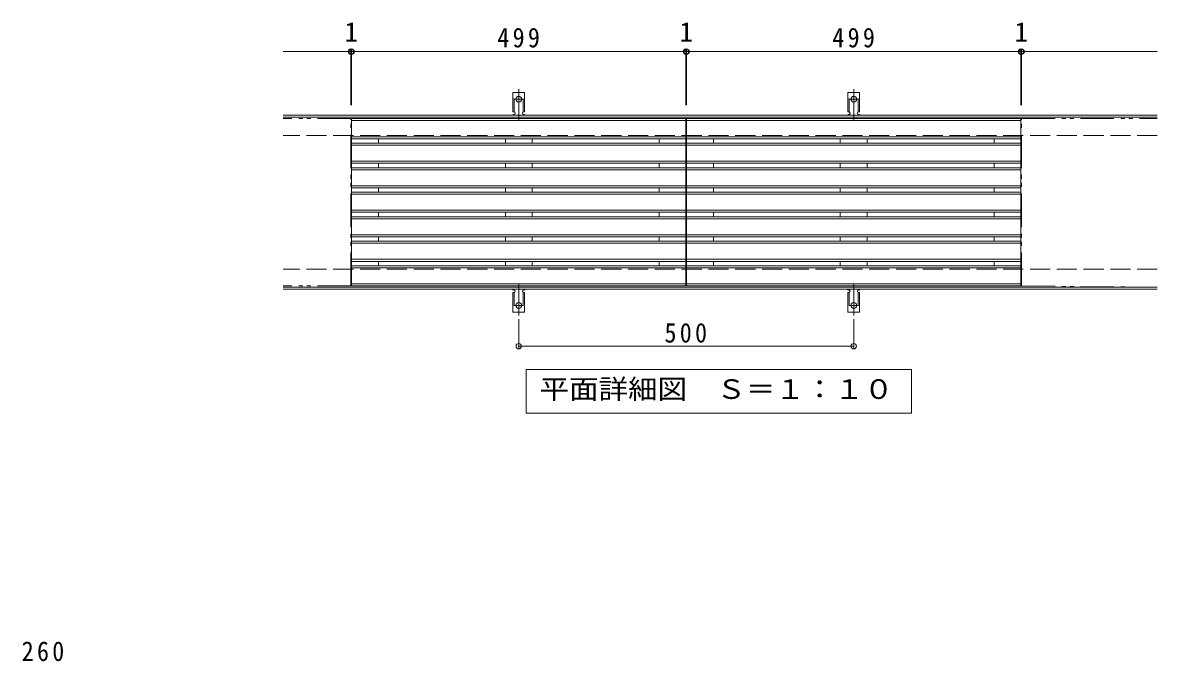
# Model space of a CAD drawing. Units: millimetres on the paper, enlarged 2 times, with parts at other scales. Extents: x -326 to 344, y -273 to 262.
# Drawn here: x -301.3 to 37.4, y 16.8 to 207.6 of the extents above; entities that cross this region are included whole.
import ezdxf
from ezdxf.enums import TextEntityAlignment as Align

# ---------------------------------------------------------------- set-up
doc = ezdxf.new("R2010")
doc.units = ezdxf.units.MM
doc.header["$LTSCALE"] = 2
doc.header["$PDMODE"] = 32
doc.header["$PDSIZE"] = 1.6
for name, pattern in [('CHAIN2', [12, 9, -1, 1, -1]), ('DASHED2', [3, 2, -1]), ('DASHED3', [4, 3, -1]), ('DOUBLE_CHAIN1', [8.8, 5, -1, 0.6, -0.6, 0.6, -1])]:
    doc.linetypes.add(name, pattern=pattern)
for name, color, linetype, lineweight in [('C-1', 2, 'Continuous', 9), ('C-3', 4, 'Continuous', 9), ('C-4', 7, 'Continuous', 9), ('C-5', 7, 'Continuous', 9), ('C-6', 6, 'Continuous', 5), ('C-A', 3, 'Continuous', 9), ('D-1', 2, 'Continuous', 9)]:
    doc.layers.add(name, color=color, linetype=linetype, lineweight=lineweight)
doc.styles.add('ＭＳ ゴシック', font='')
doc.styles.get('ＭＳ ゴシック').set_extended_font_data('MS Gothic')

msp = doc.modelspace()

# ---------------------------------------------------------------- linework, layer by layer
at = {"layer": 'C-1'}
for p, q in [((37.418, 179.934), (-223.582, 179.934)), ((37.418, 179.334), (-223.582, 179.334)), ((37.418, 128.534), (-223.582, 128.534)), ((37.418, 127.934), (-223.582, 127.934))]:
    msp.add_line(p, q, dxfattribs=at)
at = {"layer": 'C-1', "linetype": 'DASHED3'}
for p, q in [((37.418, 173.934), (-223.582, 173.934)), ((37.418, 133.934), (-223.582, 133.934))]:
    msp.add_line(p, q, dxfattribs=at)
at = {"layer": 'C-3', "linetype": 'DOUBLE_CHAIN1'}
for p, q in [((-203.314, 178.934), (-223.582, 178.934)), ((-203.314, 128.934), (-203.314, 178.934)), ((-203.314, 128.934), (-223.582, 128.934)), ((-3.114, 128.934), (37.418, 128.534))]:
    msp.add_line(p, q, dxfattribs=at)
at = {"layer": 'C-3'}
for p, q in [((-203.114, 128.934), (-203.114, 178.934)), ((-103.314, 178.934), (-203.114, 178.934)), ((-103.314, 178.334), (-203.114, 178.334)), ((-103.314, 128.934), (-103.314, 178.934)), ((-103.114, 178.334), (-3.314, 178.334)), ((-3.314, 128.934), (-3.314, 178.934)), ((-103.314, 173.534), (-203.114, 173.534)), ((-103.314, 172.934), (-203.114, 172.934)), ((-3.314, 173.534), (-103.114, 173.534)), ((-3.314, 172.934), (-103.114, 172.934)), ((-103.314, 171.574), (-203.114, 171.574)), ((-103.314, 170.974), (-203.114, 170.974)), ((-3.314, 171.574), (-103.114, 171.574)), ((-3.314, 170.974), (-103.114, 170.974)), ((-103.314, 166.174), (-203.114, 166.174)), ((-3.314, 166.174), (-103.114, 166.174)), ((-103.314, 165.574), (-203.114, 165.574)), ((-103.314, 164.254), (-203.114, 164.254)), ((-103.314, 163.654), (-203.114, 163.654)), ((-3.314, 165.574), (-103.114, 165.574)), ((-3.314, 164.254), (-103.114, 164.254)), ((-3.314, 163.654), (-103.114, 163.654)), ((-103.314, 158.854), (-203.114, 158.854)), ((-103.314, 158.254), (-203.114, 158.254)), ((-103.314, 156.934), (-203.114, 156.934)), ((-103.314, 156.334), (-203.114, 156.334)), ((-3.314, 158.854), (-103.114, 158.854)), ((-3.314, 158.254), (-103.114, 158.254)), ((-3.314, 156.934), (-103.114, 156.934)), ((-3.314, 156.334), (-103.114, 156.334)), ((-103.314, 151.534), (-203.114, 151.534)), ((-103.314, 150.934), (-203.114, 150.934)), ((-103.314, 149.614), (-203.114, 149.614)), ((-3.314, 151.534), (-103.114, 151.534)), ((-3.314, 150.934), (-103.114, 150.934)), ((-3.314, 149.614), (-103.114, 149.614)), ((-103.314, 149.014), (-203.114, 149.014)), ((-3.314, 149.014), (-103.114, 149.014)), ((-103.314, 144.214), (-203.114, 144.214)), ((-103.314, 143.614), (-203.114, 143.614)), ((-103.314, 142.294), (-203.114, 142.294)), ((-3.314, 144.214), (-103.114, 144.214)), ((-3.314, 143.614), (-103.114, 143.614)), ((-3.314, 142.294), (-103.114, 142.294)), ((-103.314, 141.694), (-203.114, 141.694)), ((-3.314, 141.694), (-103.114, 141.694)), ((-103.314, 136.894), (-203.114, 136.894)), ((-103.314, 136.294), (-203.114, 136.294)), ((-3.314, 136.894), (-103.114, 136.894)), ((-3.314, 136.294), (-103.114, 136.294)), ((-103.314, 134.934), (-203.114, 134.934)), ((-103.314, 134.334), (-203.114, 134.334)), ((-3.314, 134.934), (-103.114, 134.934)), ((-3.314, 134.334), (-103.114, 134.334)), ((-103.314, 129.534), (-203.114, 129.534)), ((-103.314, 128.934), (-203.114, 128.934)), ((-3.314, 129.534), (-103.114, 129.534)), ((-3.314, 128.934), (-103.114, 128.934))]:
    msp.add_line(p, q, dxfattribs=at)
msp.add_lwpolyline([(-103.114, 128.934), (-103.114, 178.934), (-3.314, 178.934)], dxfattribs=at)
at = {"layer": 'C-3', "linetype": 'DOUBLE_CHAIN1'}
msp.add_lwpolyline([(-3.114, 128.934), (-3.114, 178.934), (37.418, 178.934)], dxfattribs=at)
at = {"layer": 'C-4'}
for p, q in [((-223.582, 198.934), (37.418, 198.934)), ((-203.326, 182.924), (-203.326, 199.534)), ((-203.114, 182.924), (-203.114, 199.534)), ((-103.314, 182.924), (-103.314, 199.534)), ((-103.101, 182.924), (-103.101, 199.534)), ((-3.314, 182.934), (-3.314, 199.534)), ((-3.101, 182.924), (-3.101, 199.534)), ((-153.214, 118.99), (-153.214, 110.334)), ((-53.214, 118.99), (-53.214, 110.334)), ((-153.214, 110.934), (-53.214, 110.934))]:
    msp.add_line(p, q, dxfattribs=at)
for p in [(-203.326, 198.934), (-203.114, 198.934), (-103.314, 198.934), (-103.101, 198.934), (-3.314, 198.934), (-3.101, 198.934), (-153.214, 110.934), (-53.214, 110.934)]:
    msp.add_point(p, dxfattribs=at)
at = {"layer": 'C-5'}
msp.add_lwpolyline([(-150.982, 90.934), (-150.982, 103.934), (-35.982, 103.934), (-35.982, 90.934)], close=True, dxfattribs=at)
at = {"layer": 'C-6'}
for p, q in [((-195.114, 171.576), (-195.114, 172.934)), ((-157.214, 171.576), (-157.214, 172.934)), ((-149.214, 171.576), (-149.214, 172.934)), ((-111.314, 171.576), (-111.314, 172.934)), ((-95.114, 171.576), (-95.114, 172.934)), ((-57.214, 171.576), (-57.214, 172.934)), ((-49.214, 171.576), (-49.214, 172.934)), ((-11.314, 171.576), (-11.314, 172.934)), ((-195.114, 164.256), (-195.114, 165.574)), ((-157.214, 164.256), (-157.214, 165.574)), ((-149.214, 164.256), (-149.214, 165.574)), ((-111.314, 164.256), (-111.314, 165.574)), ((-95.114, 164.256), (-95.114, 165.574)), ((-57.214, 164.256), (-57.214, 165.574)), ((-49.214, 164.256), (-49.214, 165.574)), ((-11.314, 164.256), (-11.314, 165.574)), ((-195.114, 156.936), (-195.114, 158.254)), ((-157.214, 156.936), (-157.214, 158.254)), ((-149.214, 156.936), (-149.214, 158.254)), ((-111.314, 156.936), (-111.314, 158.254)), ((-95.114, 156.936), (-95.114, 158.254)), ((-57.214, 156.936), (-57.214, 158.254)), ((-49.214, 156.936), (-49.214, 158.254)), ((-11.314, 156.936), (-11.314, 158.254)), ((-195.114, 149.616), (-195.114, 150.934)), ((-157.214, 149.616), (-157.214, 150.934)), ((-149.214, 149.616), (-149.214, 150.934)), ((-111.314, 149.616), (-111.314, 150.934)), ((-95.114, 149.616), (-95.114, 150.934)), ((-57.214, 149.616), (-57.214, 150.934)), ((-49.214, 149.616), (-49.214, 150.934)), ((-11.314, 149.616), (-11.314, 150.934)), ((-195.114, 142.296), (-195.114, 143.614)), ((-157.214, 142.296), (-157.214, 143.614)), ((-149.214, 142.296), (-149.214, 143.614)), ((-111.314, 142.296), (-111.314, 143.614)), ((-95.114, 142.296), (-95.114, 143.614)), ((-57.214, 142.296), (-57.214, 143.614)), ((-49.214, 142.296), (-49.214, 143.614)), ((-11.314, 142.296), (-11.314, 143.614)), ((-195.114, 134.934), (-195.114, 136.294)), ((-157.214, 134.934), (-157.214, 136.294)), ((-149.214, 134.934), (-149.214, 136.294)), ((-111.314, 134.934), (-111.314, 136.294)), ((-95.114, 134.934), (-95.114, 136.294)), ((-57.214, 134.934), (-57.214, 136.294)), ((-49.214, 134.934), (-49.214, 136.294)), ((-11.314, 134.934), (-11.314, 136.294))]:
    msp.add_line(p, q, dxfattribs=at)
at = {"layer": 'C-A'}
for p, q in [((-154.964, 180.934), (-154.964, 186.734)), ((-151.464, 186.734), (-154.964, 186.734)), ((-151.464, 180.934), (-151.464, 186.734)), ((-54.964, 180.934), (-54.964, 186.734)), ((-51.464, 186.734), (-54.964, 186.734)), ((-51.464, 180.934), (-51.464, 186.734)), ((-154.964, 180.934), (-154.714, 180.934)), ((-154.814, 180.134), (-154.714, 180.134)), ((-151.715, 180.134), (-151.612, 180.134)), ((-151.464, 180.934), (-151.714, 180.934)), ((-54.964, 180.934), (-54.714, 180.934)), ((-54.814, 180.134), (-54.714, 180.134)), ((-51.715, 180.134), (-51.612, 180.134)), ((-51.464, 180.934), (-51.714, 180.934)), ((-154.964, 126.934), (-154.714, 126.934)), ((-154.964, 126.934), (-154.964, 121.134)), ((-154.814, 127.734), (-154.714, 127.734)), ((-151.715, 127.734), (-151.612, 127.734)), ((-151.464, 126.934), (-151.714, 126.934)), ((-151.464, 126.934), (-151.464, 121.134)), ((-54.964, 126.934), (-54.714, 126.934)), ((-54.964, 126.934), (-54.964, 121.134)), ((-54.814, 127.734), (-54.714, 127.734)), ((-51.715, 127.734), (-51.612, 127.734)), ((-51.464, 126.934), (-51.714, 126.934)), ((-51.464, 126.934), (-51.464, 121.134)), ((-151.464, 121.134), (-154.964, 121.134)), ((-51.464, 121.134), (-54.964, 121.134))]:
    msp.add_line(p, q, dxfattribs=at)
at = {"layer": 'C-A', "linetype": 'DASHED2'}
for p, q in [((-154.564, 180.905), (-154.564, 186.734)), ((-151.864, 180.905), (-151.864, 186.734)), ((-54.564, 180.905), (-54.564, 186.734)), ((-51.864, 180.905), (-51.864, 186.734)), ((-154.564, 126.963), (-154.564, 121.134)), ((-151.864, 126.963), (-151.864, 121.134)), ((-54.564, 126.963), (-54.564, 121.134)), ((-51.864, 126.963), (-51.864, 121.134))]:
    msp.add_line(p, q, dxfattribs=at)
at = {"layer": 'C-A', "color": 7, "linetype": 'CHAIN2'}
for p, q in [((-153.214, 178.241), (-153.214, 187.721)), ((-53.214, 178.241), (-53.214, 187.721)), ((-154.369, 184.734), (-152.059, 184.734)), ((-54.369, 184.734), (-52.059, 184.734)), ((-153.214, 129.628), (-153.214, 120.148)), ((-53.214, 129.628), (-53.214, 120.148)), ((-154.369, 123.134), (-152.059, 123.134)), ((-54.369, 123.134), (-52.059, 123.134))]:
    msp.add_line(p, q, dxfattribs=at)
at = {"layer": 'C-A'}
for centre in [(-153.214, 184.734), (-53.214, 184.734), (-153.214, 123.134), (-53.214, 123.134)]:
    msp.add_circle(centre, 0.85, dxfattribs=at)
for centre, start, end in [((-154.814, 179.734), 90.27596, 150.00047), ((-154.714, 180.534), 270, 90), ((-151.714, 180.534), 90, 269.8667), ((-151.614, 179.734), 29.99927, 89.75836), ((-54.814, 179.734), 90.27596, 150.00047), ((-54.714, 180.534), 270, 90), ((-51.714, 180.534), 90, 269.8667), ((-51.614, 179.734), 29.99927, 89.75836), ((-154.814, 128.134), 209.99951, 269.72403), ((-154.714, 127.334), 270, 90), ((-151.714, 127.334), 90.13329, 270), ((-151.614, 128.134), 270.24162, 330.00072), ((-54.814, 128.134), 209.99951, 269.72403), ((-54.714, 127.334), 270, 90), ((-51.714, 127.334), 90.13329, 270), ((-51.614, 128.134), 270.24162, 330.00072)]:
    msp.add_arc(centre, 0.4, start, end, dxfattribs=at)

# ---------------------------------------------------------------- texts
at = {"layer": 'C-4', "color": 2, "style": 'ＭＳ ゴシック'}
for rotation, p in [(0.001, (-205.22, 200.134)), (0.001, (-105.208, 200.134)), (359.999, (-5.208, 200.134))]:
    msp.add_text('1', height=5.865, rotation=rotation, dxfattribs=at).set_placement(p, align=Align.BOTTOM_LEFT)
at = {"layer": 'C-4', "color": 2, "char_height": 5.865, "attachment_point": 7, "rotation": 0.001, "style": 'ＭＳ ゴシック'}
for insert in [(-159.608, 200.134), (-59.601, 200.134)]:
    msp.add_mtext('\\T1.27;\\W0.9;499', dxfattribs=dict(at, insert=insert))
at = {"layer": 'C-4', "color": 2, "insert": (-109.714, 111.934), "char_height": 5.865, "attachment_point": 7, "style": 'ＭＳ ゴシック'}
msp.add_mtext('\\T1.27;\\W0.9;500', dxfattribs=at)
at = {"layer": 'C-5', "color": 2, "style": 'ＭＳ ゴシック', "width": 1.1}
msp.add_text('平面詳細図\u3000Ｓ＝１：１０', height=5.865, dxfattribs=at).set_placement((-146.982, 93.434), align=Align.BOTTOM_LEFT)
at = {"layer": 'D-1', "insert": (-301.604, 16.8), "char_height": 5.865, "attachment_point": 7, "style": 'ＭＳ ゴシック'}
msp.add_mtext('\\T1.27;\\W0.9;260', dxfattribs=at)

doc.saveas('drawing.dxf')
